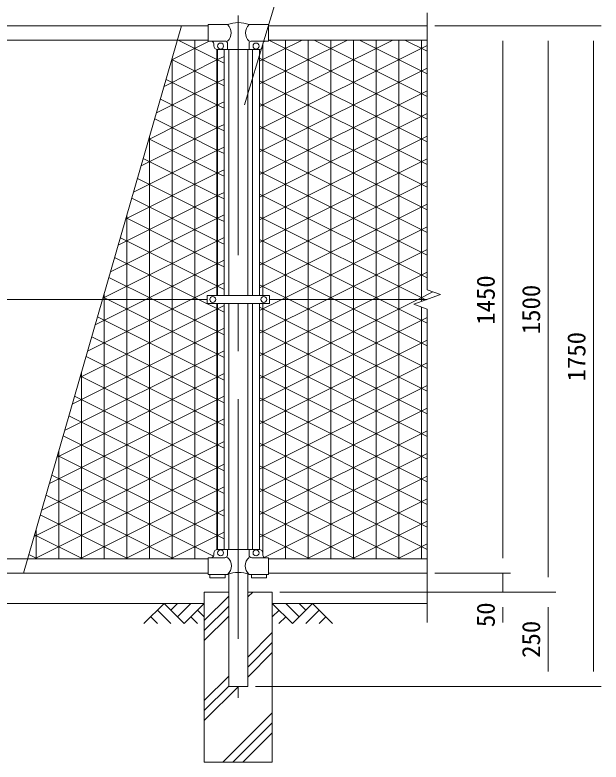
# Model space of a CAD drawing. Units: millimetres, scale not verified. Extents: x -4200 to 4200, y -2970 to 2970.
# Drawn here: x -1976 to -425, y -990 to 989 of the extents above; entities that cross this region are included whole.
import ezdxf
from ezdxf.enums import TextEntityAlignment as Align

# ---------------------------------------------------------------- set-up
doc = ezdxf.new("R2010")
doc.units = ezdxf.units.MM
doc.header["$LTSCALE"] = 20
doc.linetypes.add('USER1', pattern=[50.8, 31.75, -6.35, 6.35, -6.35])
for name, color, linetype, lineweight in [('0-0_D-BMK', 2, 'USER1', 13), ('0-1_D-STR1', 1, 'Continuous', 18), ('0-2_D-STR-DIM', 7, 'Continuous', 9), ('0-3_0', 7, 'Continuous', 9), ('0-5_D-BGD', 7, 'Continuous', 9), ('0-6_D-STR4', 7, 'Continuous', 9), ('0-7_D-DCR-HCH', 7, 'Continuous', 9), ('0-8_D-STR3', 3, 'Continuous', 13), ('0-9_D-STR-TXT', 7, 'Continuous', 9), ('0-A_Defpoints', 8, 'Continuous', 18)]:
    doc.layers.add(name, color=color, linetype=linetype, lineweight=lineweight)
doc.styles.add('ＭＳ ゴシック', font='')
doc.styles.get('ＭＳ ゴシック').set_extended_font_data('MS Gothic')

msp = doc.modelspace()

# ---------------------------------------------------------------- linework, layer by layer
at = {"layer": '0-0_D-BMK'}
msp.add_line((-1384.59, 987.23), (-1384.59, -819.83), dxfattribs=at)
at = {"layer": '0-1_D-STR1'}
for p, q in [((-3304.59, 960.17), (-1464.59, 960.17)), ((-1304.59, 960.17), (-884.59, 960.17)), ((-3304.59, 922.17), (-1464.59, 922.17)), ((-1304.59, 922.17), (-884.59, 922.17)), ((-1409.99, 897.17), (-1409.99, 245.67)), ((-1359.19, 897.17), (-1359.19, 245.67)), ((-1409.99, 224.67), (-1409.99, -426.83)), ((-1359.19, 224.67), (-1359.19, -426.83)), ((-3304.59, -451.83), (-1464.59, -451.83)), ((-1304.59, -451.83), (-884.59, -451.83)), ((-3304.59, -489.83), (-1464.59, -489.83)), ((-1409.99, -492.83), (-1409.99, -789.83)), ((-1359.19, -492.83), (-1359.19, -789.83)), ((-1304.59, -489.83), (-884.59, -489.83)), ((-1359.19, -789.83), (-1409.99, -789.83))]:
    msp.add_line(p, q, dxfattribs=at)
at = {"layer": '0-2_D-STR-DIM'}
for p, q in [((-884.59, 994.43), (-884.59, 260.82)), ((-864.59, 960.17), (-664.59, 960.17)), ((-864.59, 960.17), (-544.59, 960.17)), ((-864.59, 960.17), (-424.59, 960.17)), ((-684.59, 920.17), (-684.59, -449.83)), ((-564.59, 920.17), (-564.59, -499.83)), ((-444.59, 920.17), (-444.59, -749.83)), ((-849.35, 247.99), (-884.59, 260.82)), ((-919.83, 222.34), (-849.35, 247.99)), ((-884.59, 209.52), (-919.83, 222.34)), ((-884.59, 209.52), (-884.59, -619.83)), ((-684.59, -449.83), (-684.59, -409.83)), ((-864.59, -489.83), (-664.59, -489.83)), ((-864.59, -489.83), (-664.59, -489.83)), ((-684.59, -489.83), (-684.59, -539.83)), ((-1274.59, -539.83), (-664.59, -539.83)), ((-1274.59, -539.83), (-544.59, -539.83)), ((-1274.59, -539.83), (-544.59, -539.83)), ((-684.59, -579.83), (-684.59, -619.83)), ((-564.59, -579.83), (-564.59, -749.83)), ((-1339.19, -789.83), (-424.59, -789.83)), ((-1339.19, -789.83), (-544.59, -789.83))]:
    msp.add_line(p, q, dxfattribs=at)
at = {"layer": '0-3_0'}
for p, q in [((-1560.73, 869.6), (-1461.6, 919.17)), ((-1328.09, 865.92), (-1215.6, 922.17)), ((-1328.09, 805.92), (-1095.6, 922.17)), ((-1328.09, 745.92), (-975.6, 922.17)), ((-884.59, 712.64), (-1303.64, 922.17)), ((-1259.62, 235.17), (-1259.62, 922.17)), ((-1199.62, 235.17), (-1199.62, 922.17)), ((-884.59, 772.64), (-1183.64, 922.17)), ((-1139.62, 235.17), (-1139.62, 922.17)), ((-1079.62, 235.17), (-1079.62, 922.17)), ((-884.59, 832.64), (-1063.64, 922.17)), ((-1019.62, 235.17), (-1019.62, 922.17)), ((-959.62, 235.17), (-959.62, 922.17)), ((-884.59, 892.64), (-943.64, 922.17)), ((-1439.62, 245.67), (-1439.62, 897.17)), ((-1328.09, 685.92), (-884.59, 907.67)), ((-1319.62, 245.67), (-1319.62, 906.88)), ((-1441.09, 810.89), (-1560.45, 870.57)), ((-1559.62, 235.17), (-1559.62, 873.48)), ((-1441.09, 869.42), (-1422.09, 878.92)), ((-884.59, 652.64), (-1328.09, 874.39)), ((-1580.98, 799.48), (-1441.09, 869.42)), ((-1328.09, 625.92), (-884.59, 847.67)), ((-1441.09, 750.89), (-1575.59, 818.14)), ((-1441.09, 809.42), (-1422.09, 818.92)), ((-884.59, 592.64), (-1328.09, 814.39)), ((-1601.22, 729.36), (-1441.09, 809.42)), ((-1422.09, 801.39), (-1441.09, 810.89)), ((-1328.09, 565.92), (-884.59, 787.67)), ((-1441.09, 690.89), (-1590.72, 765.71)), ((-1441.09, 749.42), (-1422.09, 758.92)), ((-884.59, 532.64), (-1328.09, 754.39)), ((-1621.46, 659.24), (-1441.09, 749.42)), ((-1422.09, 741.39), (-1441.09, 750.89)), ((-1441.09, 630.89), (-1605.86, 713.28)), ((-1328.09, 505.92), (-884.59, 727.67)), ((-1441.09, 689.42), (-1422.09, 698.92)), ((-884.59, 472.64), (-1328.09, 694.39)), ((-1641.7, 589.12), (-1441.09, 689.42)), ((-1422.09, 681.39), (-1441.09, 690.89)), ((-1441.09, 570.89), (-1620.99, 660.85)), ((-1619.62, 235.17), (-1619.62, 665.62)), ((-1328.09, 445.92), (-884.59, 667.67)), ((-1441.09, 629.42), (-1422.09, 638.92)), ((-884.59, 412.64), (-1328.09, 634.39)), ((-1661.94, 519), (-1441.09, 629.42)), ((-1422.09, 621.39), (-1441.09, 630.89)), ((-1441.09, 510.89), (-1636.13, 608.41)), ((-1328.09, 385.92), (-884.59, 607.67)), ((-1441.09, 569.42), (-1422.09, 578.92)), ((-884.59, 352.64), (-1328.09, 574.39)), ((-1682.18, 448.88), (-1441.09, 569.42)), ((-1441.09, 450.89), (-1651.27, 555.98)), ((-1422.09, 561.39), (-1441.09, 570.89)), ((-1328.09, 325.92), (-884.59, 547.67)), ((-1441.09, 509.42), (-1422.09, 518.92)), ((-1702.42, 378.75), (-1441.09, 509.42)), ((-1441.09, 390.89), (-1666.4, 503.55)), ((-1422.09, 501.39), (-1441.09, 510.89)), ((-884.59, 292.64), (-1328.09, 514.39)), ((-1328.09, 265.92), (-884.59, 487.67)), ((-1679.62, 235.17), (-1679.62, 457.77)), ((-1441.09, 449.42), (-1422.09, 458.92)), ((-1722.67, 308.63), (-1441.09, 449.42)), ((-1441.09, 330.89), (-1681.54, 451.12)), ((-1422.09, 441.39), (-1441.09, 450.89)), ((-1269.6, 235.17), (-884.59, 427.67)), ((-1441.09, 270.89), (-1696.67, 398.68)), ((-1441.09, 389.42), (-1422.09, 398.92)), ((-1742.91, 238.51), (-1441.09, 389.42)), ((-1422.09, 381.39), (-1441.09, 390.89)), ((-1009.64, 235.17), (-1328.09, 394.39)), ((-1149.6, 235.17), (-884.59, 367.67)), ((-1489.64, 235.17), (-1711.81, 346.25)), ((-1441.09, 329.42), (-1422.09, 338.92)), ((-1629.6, 235.17), (-1441.09, 329.42)), ((-1422.09, 321.39), (-1441.09, 330.89)), ((-1129.64, 235.17), (-1328.09, 334.39)), ((-1029.6, 235.17), (-884.59, 307.67)), ((-1609.64, 235.17), (-1726.94, 293.82)), ((-1441.09, 269.42), (-1422.09, 278.92)), ((-1509.6, 235.17), (-1441.09, 269.42)), ((-1422.09, 261.39), (-1441.09, 270.89)), ((-1249.64, 235.17), (-1328.09, 274.39)), ((-1729.64, 235.17), (-1742.08, 241.39)), ((-1739.62, 235.17), (-1739.62, 249.92)), ((-1783.39, 98.27), (-1509.6, 235.17)), ((-1763.15, 168.39), (-1629.6, 235.17)), ((-1739.62, -451.83), (-1739.62, 235.17)), ((-1441.09, 90.89), (-1729.64, 235.17)), ((-1679.62, -451.83), (-1679.62, 235.17)), ((-1619.62, -451.83), (-1619.62, 235.17)), ((-1441.09, 150.89), (-1609.64, 235.17)), ((-1559.62, -451.83), (-1559.62, 235.17)), ((-1441.09, 210.89), (-1489.64, 235.17)), ((-1441.09, 209.42), (-1422.09, 218.92)), ((-1439.62, -426.83), (-1439.62, 224.67)), ((-1328.09, 205.92), (-1269.6, 235.17)), ((-1328.09, 145.92), (-1149.6, 235.17)), ((-1328.09, 85.92), (-1029.6, 235.17)), ((-1319.62, -436.54), (-1319.62, 224.67)), ((-1259.62, -451.83), (-1259.62, 235.17)), ((-884.59, 52.64), (-1249.64, 235.17)), ((-1199.62, -451.83), (-1199.62, 235.17)), ((-1139.62, -451.83), (-1139.62, 235.17)), ((-884.59, 112.64), (-1129.64, 235.17)), ((-1079.62, -451.83), (-1079.62, 235.17)), ((-1019.62, -451.83), (-1019.62, 235.17)), ((-884.59, 172.64), (-1009.64, 235.17)), ((-959.62, -451.83), (-959.62, 235.17)), ((-1803.63, 28.15), (-1441.09, 209.42)), ((-1422.09, 201.39), (-1441.09, 210.89)), ((-884.59, -7.36), (-1328.09, 214.39)), ((-899.62, -451.83), (-899.62, 214.99)), ((-1441.09, 30.89), (-1757.21, 188.95)), ((-1328.09, -34.08), (-884.59, 187.67)), ((-1441.09, 149.42), (-1422.09, 158.92)), ((-1823.87, -41.97), (-1441.09, 149.42)), ((-1422.09, 141.39), (-1441.09, 150.89)), ((-884.59, -67.36), (-1328.09, 154.39)), ((-1441.09, -29.11), (-1772.35, 136.52)), ((-1328.09, -94.08), (-884.59, 127.67)), ((-1844.12, -112.09), (-1441.09, 89.42)), ((-1441.09, -89.11), (-1787.48, 84.09)), ((-1441.09, 89.42), (-1422.09, 98.92)), ((-1422.09, 81.39), (-1441.09, 90.89)), ((-884.59, -127.36), (-1328.09, 94.39)), ((-1328.09, -154.08), (-884.59, 67.67)), ((-1799.62, -451.83), (-1799.62, 42.06)), ((-1864.36, -182.21), (-1441.09, 29.42)), ((-1441.09, -149.11), (-1802.62, 31.66)), ((-1441.09, 29.42), (-1422.09, 38.92)), ((-1422.09, 21.39), (-1441.09, 30.89)), ((-884.59, -187.36), (-1328.09, 34.39)), ((-1328.09, -214.08), (-884.59, 7.67)), ((-1884.6, -252.33), (-1441.09, -30.58)), ((-1441.09, -209.11), (-1817.76, -20.77)), ((-1441.09, -30.58), (-1422.09, -21.08)), ((-1422.09, -38.61), (-1441.09, -29.11)), ((-884.59, -247.36), (-1328.09, -25.61)), ((-1328.09, -274.08), (-884.59, -52.33)), ((-1441.09, -269.11), (-1832.89, -73.21)), ((-1904.84, -322.45), (-1441.09, -90.58)), ((-1441.09, -90.58), (-1422.09, -81.08)), ((-1422.09, -98.61), (-1441.09, -89.11)), ((-884.59, -307.36), (-1328.09, -85.61)), ((-1328.09, -334.08), (-884.59, -112.33)), ((-1441.09, -329.11), (-1848.03, -125.64)), ((-1925.08, -392.57), (-1441.09, -150.58)), ((-1441.09, -150.58), (-1422.09, -141.08)), ((-1422.09, -158.61), (-1441.09, -149.11)), ((-884.59, -367.36), (-1328.09, -145.61)), ((-1859.62, -451.83), (-1859.62, -165.79)), ((-1328.09, -394.08), (-884.59, -172.33)), ((-1441.09, -389.11), (-1863.16, -178.07)), ((-1923.59, -451.83), (-1441.09, -210.58)), ((-1441.09, -210.58), (-1422.09, -201.08)), ((-1422.09, -218.61), (-1441.09, -209.11)), ((-884.59, -427.36), (-1328.09, -205.61)), ((-1450.17, -444.57), (-1878.3, -230.5)), ((-1315.9, -447.98), (-884.59, -232.33)), ((-1803.59, -451.83), (-1441.09, -270.58)), ((-1441.09, -270.58), (-1422.09, -261.08)), ((-1422.09, -278.61), (-1441.09, -269.11)), ((-955.64, -451.83), (-1328.09, -265.61)), ((-1555.64, -451.83), (-1893.43, -282.94)), ((-1203.6, -451.83), (-884.59, -292.33)), ((-1675.64, -451.83), (-1908.57, -335.37)), ((-1683.59, -451.83), (-1441.09, -330.58)), ((-1441.09, -330.58), (-1422.09, -321.08)), ((-1422.09, -338.61), (-1441.09, -329.11)), ((-1075.64, -451.83), (-1328.09, -325.61)), ((-1083.6, -451.83), (-884.59, -352.33)), ((-1919.62, -451.83), (-1919.62, -373.64)), ((-1795.64, -451.83), (-1923.7, -387.8)), ((-1563.6, -451.83), (-1441.09, -390.58)), ((-1441.09, -390.58), (-1422.09, -381.08)), ((-1422.09, -398.61), (-1441.09, -389.11)), ((-1195.64, -451.83), (-1328.09, -385.61)), ((-963.6, -451.83), (-884.59, -412.33)), ((-1915.64, -451.83), (-1938.84, -440.23))]:
    msp.add_line(p, q, dxfattribs=at)
for points in [[(-1422.09, 861.39), (-1441.09, 870.89), (-1543.64, 922.17)], [(-1499.62, -451.83), (-1499.62, 235.17), (-1499.62, 922.17)], [(-899.62, 229.7), (-899.62, 235.17), (-899.62, 922.17)], [(-887.51, 234.1), (-889.64, 235.17), (-1328.09, 454.39)], [(-1328.09, 25.92), (-909.6, 235.17), (-869.37, 255.28)]]:
    msp.add_lwpolyline(points, dxfattribs=at)
at = {"layer": '0-5_D-BGD'}
for p, q in [((-1474.59, -569.83), (-3294.59, -569.83)), ((-1294.59, -569.83), (-884.59, -569.83))]:
    msp.add_line(p, q, dxfattribs=at)
at = {"layer": '0-6_D-STR4'}
for p, q in [((-1474.59, -539.83), (-1474.59, -989.83)), ((-1409.99, -539.83), (-1474.59, -539.83)), ((-1294.59, -539.83), (-1359.19, -539.83)), ((-1294.59, -539.83), (-1294.59, -989.83)), ((-1294.59, -989.83), (-1474.59, -989.83))]:
    msp.add_line(p, q, dxfattribs=at)
at = {"layer": '0-7_D-DCR-HCH'}
for p, q in [((-1474.59, -614.93), (-1409.99, -550.33)), ((-1359.19, -552.57), (-1346.45, -539.83)), ((-1581.01, -569.83), (-1634.23, -623.04)), ((-1581.01, -569.83), (-1527.8, -623.04)), ((-1563.28, -587.57), (-1545.54, -569.83)), ((-1545.54, -605.31), (-1510.06, -569.83)), ((-1527.8, -623.04), (-1474.59, -569.83)), ((-1241.38, -623.04), (-1294.59, -569.83)), ((-1223.64, -605.31), (-1259.12, -569.83)), ((-1188.17, -569.83), (-1241.38, -623.04)), ((-1205.81, -587.66), (-1223.64, -569.83)), ((-1188.17, -569.83), (-1134.95, -623.04)), ((-1598.75, -587.57), (-1563.11, -623.04)), ((-1492.33, -587.57), (-1474.59, -605.22)), ((-1474.59, -641.45), (-1409.99, -576.85)), ((-1276.85, -587.57), (-1294.59, -605.22)), ((-1170.43, -587.57), (-1206.07, -623.04)), ((-1616.49, -605.31), (-1598.67, -623.04)), ((-1510.06, -605.31), (-1492.25, -623.04)), ((-1474.59, -667.97), (-1409.99, -603.37)), ((-1259.12, -605.31), (-1276.93, -623.04)), ((-1152.69, -605.31), (-1170.51, -623.04)), ((-1359.19, -711.67), (-1294.59, -647.07)), ((-1359.19, -738.18), (-1294.59, -673.58)), ((-1359.19, -764.7), (-1294.59, -700.1)), ((-1474.59, -827.07), (-1409.99, -762.47)), ((-1474.59, -853.58), (-1409.99, -788.98)), ((-1474.59, -880.1), (-1384.32, -789.83)), ((-1425.22, -989.83), (-1294.59, -859.2)), ((-1398.71, -989.83), (-1294.59, -885.71)), ((-1372.19, -989.83), (-1294.59, -912.23))]:
    msp.add_line(p, q, dxfattribs=at)
at = {"layer": '0-8_D-STR3'}
for p, q in [((-1464.59, 963.17), (-1464.59, 919.17)), ((-1464.59, 963.17), (-1413.14, 963.17)), ((-1356.04, 963.17), (-1304.59, 963.17)), ((-1304.59, 963.17), (-1304.59, 919.17)), ((-1464.59, 919.17), (-1417.84, 919.17)), ((-1449.59, 912.17), (-1449.59, 907.17)), ((-1413.14, 914.47), (-1413.14, 897.17)), ((-1356.04, 914.47), (-1356.04, 897.17)), ((-1351.34, 919.17), (-1304.59, 919.17)), ((-1319.59, 912.17), (-1319.59, 907.17)), ((-1441.09, 897.17), (-1441.09, 245.67)), ((-1439.59, 897.17), (-1329.59, 897.17)), ((-1422.09, 897.17), (-1422.09, 245.67)), ((-1347.09, 897.17), (-1347.09, 245.67)), ((-1328.09, 897.17), (-1328.09, 245.67)), ((-1467.09, 245.67), (-1467.09, 224.67)), ((-1302.09, 245.67), (-1467.09, 245.67)), ((-1302.09, 245.67), (-1302.09, 224.67)), ((-3307.59, 235.17), (-1467.09, 235.17)), ((-1302.09, 224.67), (-1467.09, 224.67)), ((-1441.09, 224.67), (-1441.09, -426.94)), ((-1422.09, 224.67), (-1422.09, -426.83)), ((-1347.09, 224.67), (-1347.09, -426.83)), ((-1328.09, 224.67), (-1328.09, -426.94)), ((-1302.09, 235.17), (-884.59, 235.17)), ((-1439.59, -426.83), (-1329.59, -426.83)), ((-1413.14, -426.83), (-1413.14, -441.83)), ((-1356.04, -426.83), (-1356.04, -441.83)), ((-1464.59, -448.83), (-1464.59, -492.83)), ((-1420.14, -448.83), (-1464.59, -448.83)), ((-1449.59, -436.83), (-1449.59, -441.83)), ((-1304.59, -448.83), (-1349.04, -448.83)), ((-1319.59, -436.83), (-1319.59, -441.83)), ((-1304.59, -448.83), (-1304.59, -492.83)), ((-1413.14, -492.83), (-1464.59, -492.83)), ((-1459.59, -492.83), (-1459.59, -502.13)), ((-1419.59, -492.83), (-1419.59, -502.13)), ((-1304.59, -492.83), (-1356.04, -492.83)), ((-1349.59, -492.83), (-1349.59, -502.13)), ((-1309.59, -492.83), (-1309.59, -502.13)), ((-1419.59, -502.13), (-1459.59, -502.13)), ((-1309.59, -502.13), (-1349.59, -502.13))]:
    msp.add_line(p, q, dxfattribs=at)
for centre in [(-1431.59, 906.17), (-1337.59, 906.17), (-1452.09, 235.17), (-1317.09, 235.17), (-1431.59, -435.83), (-1337.59, -435.83)]:
    msp.add_circle(centre, 8, dxfattribs=at)
for centre, radius, start, end in [((-1384.59, 888.44), 80, 69.0916, 110.9084), ((-1434.4, 941.17), 30.59, 314.01503, 45.98497), ((-1334.78, 941.17), 30.59, 134.01503, 225.98497), ((-1456.59, 912.17), 7, 0, 90), ((-1417.84, 914.47), 4.7, 0, 90), ((-1351.34, 914.47), 4.7, 90, 180), ((-1312.59, 912.17), 7, 90, 180), ((-1439.59, 907.17), 10, 180, 270), ((-1329.59, 907.17), 10, 270, 0), ((-1439.59, -436.83), 10, 90, 180), ((-1329.59, -436.83), 10, 0, 90), ((-1456.59, -441.83), 7, 270, 0), ((-1420.14, -441.83), 7, 270, 0), ((-1432.27, -470.39), 29.48, 310.4464, 49.5536), ((-1336.91, -470.39), 29.48, 130.4464, 229.5536), ((-1349.04, -441.83), 7, 180, 270), ((-1312.59, -441.83), 7, 180, 270), ((-1384.59, -573.32), 85.4, 70.46947, 109.53053)]:
    msp.add_arc(centre, radius, start, end, dxfattribs=at)
at = {"layer": '0-9_D-STR-TXT'}
msp.add_lwpolyline([(-728.98, 1108.17), (-1260.64, 1108.17), (-1367.92, 750.55)], dxfattribs=at)
at = {"layer": '0-A_Defpoints'}
msp.add_line((-1953.16, -489.83), (-1534.59, 960.17), dxfattribs=at)

# ---------------------------------------------------------------- texts
at = {"layer": '0-2_D-STR-DIM', "style": 'ＭＳ ゴシック'}
for s, p in [('1450', (-691.34, 168.27)), ('1500', (-571.34, 143.27)), ('1750', (-451.34, 18.27)), ('50', (-691.34, -632.46)), ('250', (-571.34, -713.83))]:
    msp.add_text(s, height=48.09, rotation=90, dxfattribs=at).set_placement(p, align=Align.BOTTOM_LEFT)

doc.saveas('drawing.dxf')
